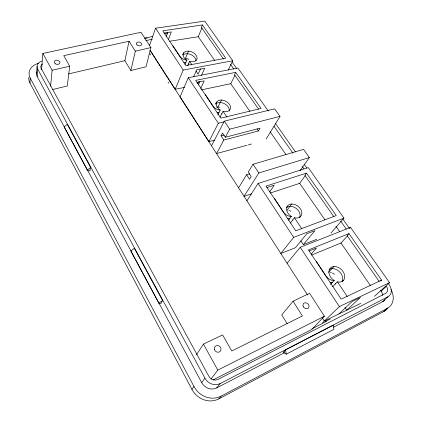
<?xml version="1.0" encoding="UTF-8"?>
<svg xmlns="http://www.w3.org/2000/svg" width="422" height="422" viewBox="0 0 422 422"><rect width="100%" height="100%" fill="white"/><g stroke="black" fill="none" stroke-linecap="round" stroke-linejoin="round"><path stroke-width="0.63" d="M391.004 289.46A18.267 13.889 44.1 0 1 387.354 308.334L383.846 311.505L218.807 398.88A20.493 18.795 53.7 0 1 191.931 389.374L29.962 83.013L30.252 78.17A16.706 12.043 8.3 0 1 38.523 63.305M36.524 73.929L37.046 66.512M284.491 352.676L216.671 387.918A11.494 10.518 52.9 0 1 201.674 382.601L37.199 76.561L37.737 69.161A9.4 6.72 8.5 0 1 41.783 61.032M41.129 69.604L41.224 68.375A5.639 4.03 8.5 0 1 42.474 64.044M41.567 69.714L42.854 53.462L141.006 32.267L150.902 47.586L146.028 66.792L130.883 70.479L124.854 60.715L129.063 41.24L63.743 55.667L69.741 66.212L67.262 85.967L52.734 89.501M50.577 86.273L52.128 70.252L42.854 53.462M220.041 117.195L223.059 111.292L223.412 111.408A7.691 5.243 27.1 0 0 228.539 110.986L229.679 110.1A7.691 5.243 27.1 0 0 226.946 101.887A7.691 5.243 27.1 0 0 217.082 101.512C214.661 104.492 217.393 108.575 220.252 110.068L217.831 114.853M90.588 167.439L89.897 171.015L87.338 170.129L64.123 126.927L67.235 124.263L90.588 167.439L87.338 170.129M130.883 70.479L135.32 51.162L129.063 41.24M187.721 65.705L189.562 61.332L189.9 61.448A7.417 4.816 23.9 0 0 194.953 61.237L196.109 60.473A7.417 4.816 23.9 0 0 193.756 52.982A7.417 4.816 23.9 0 0 184.082 52.333C181.555 54.939 184.214 58.827 186.856 60.14L185.031 64.529M149.499 45.587L155.57 28.232L204.739 21.1L232.765 60.757L228.223 70.089M166.168 36.598L167.75 32.315M168.373 39.758L171.311 31.93L164.121 33.011M182.89 54.406L183.317 53.351M182.937 54.828L183.786 52.724M188.455 51.115L185.427 58.458A7.332 4.821 23.8 0 1 189.019 59.37M184.477 87.407L175.177 89.306L183.201 70.063L155.57 28.232M202.391 24.945L225.775 58.236L185.87 65.584L162.755 30.827L202.391 24.945L201.368 27.404L223.507 59.038M214.708 60.51L198.24 36.703L201.932 27.873M268.26 110.991L237.892 68.016L188.27 77.738L180.057 96.896L208.864 141.644L214.497 140.173M193.587 76.894L196.705 69.772L204.707 68.258L201.5 75.353M200.519 68.891L198.161 74.161L196.014 70.954M198.34 84.991L199.938 81.446M197.76 83.63L198.562 81.857M200.735 88.43L204.185 80.866L196.921 82.332M162.544 300.464L161.209 303.344L158.846 303.212L130.788 251L134.307 248.268L162.544 300.464L158.846 303.212M215.853 103.685L216.349 102.673M215.806 103.986L216.802 101.955M217.942 107.082L221.471 100.009M235.698 72.368L195.697 80.354L220.833 118.144L261.044 108.454L235.698 72.368L234.505 74.747L258.591 109.156M201.225 89.907L230.755 83.704L235.038 75.153M208.864 141.644L218.322 123.245L224.087 121.831M211.501 145.764L224.33 121.156L274.638 108.844L280.013 116.382L266.171 139.06M223.818 140.041L221.054 135.831L222.536 133.03L225.316 137.25L260.063 128.198L258.454 130.936L223.818 140.041L216.533 153.587L247.055 145.221M225.316 137.25L229.668 129.169L280.013 116.382M238.572 187.822L246.601 174.761L249.703 173.822M299.958 170.831L309.368 157.554L303.539 149.383L253.052 164.263L248.252 172.07L251.206 176.56L249.534 179.234L246.601 174.761M309.368 157.554L258.855 172.973L244.032 196.304L251.496 193.888M246.902 200.767L258.079 183.459L308.271 167.624L343.935 218.09L330.964 233.081M196.346 354.944L203.436 344.104L222.616 334.926L231.747 350.977L302.384 315.972L293.068 301.202L309.59 293.295L324.402 316.231L311.89 329.403L213.237 379.874M269.6 192.026L274.247 185.179L266.883 187.558M191.931 389.374L193.993 386.51L30.252 78.17M306.456 173.131L266.018 186.102L295.759 230.818L336.244 215.547L306.456 173.131L304.884 175.304L333.744 216.539M270.397 192.991L299.683 183.348L305.328 175.557M286.39 207.666L287.06 206.759M286.992 210.367L291.686 204.005M201.674 382.601L204.95 378.159L37.737 69.161M290.389 223.001L294.419 217.736L294.793 217.852A8.408 6.108 36.6 0 0 300.047 216.934L301.134 215.758A8.408 6.108 36.6 0 0 297.515 205.889A8.408 6.108 36.6 0 0 287.303 206.194C285.156 209.977 288.031 214.534 291.402 216.449L288.548 220.215M210.873 379.225L217.805 370.115L324.402 316.231M299.609 217.552L300.3 216.655M343.935 218.09L293.675 237.354L280.836 253.48L295.384 247.735L306.831 233.735L314.96 230.607L303.307 244.612L300.786 240.814M216.671 387.918L220.178 383.561L388.008 296.713A10.286 7.765 43.7 0 0 389.216 284.781L388.076 283.167M287.108 263.217L300.242 247.287L350.503 227.374L389.553 282.634L374.546 296.27M293.068 301.202L281.759 314.928L287.208 323.753M218.807 398.88L221.144 396.126L387.354 308.334M311.04 254.339L316.474 248.025L309.094 251.011M349.648 228.328L350.503 227.374M380.781 280.852L381.588 280.097L348.957 233.63L347.132 235.65L379.188 281.442M311.584 255.062L340.976 243.025L347.517 235.798M283.283 352.354L285.583 349.88L333.354 325.151L333.929 329.318L286.274 354.174L283.283 352.354L284.444 351.753M328.453 272.354L333.913 266.519M332.71 286.628L337.405 281.827L337.79 281.949A8.973 6.562 43.3 0 0 343.097 280.693L344.141 279.327A8.973 6.562 43.3 0 0 339.947 268.392A8.973 6.562 43.3 0 0 329.561 269.157C327.614 273.419 330.553 278.325 334.266 280.509L330.489 284.407M342.131 281.595L343.344 280.372M332.499 326.006L333.354 325.151M382.385 295.337A6.087 4.631 44.1 0 0 381.187 291.227L386.404 286.2A6.172 4.658 43.7 0 1 385.661 293.353L217.916 379.441A7 6.383 51.7 0 1 208.8 376.202L41.224 68.375M322.513 322.793L339.415 306.599L389.553 282.634M338.892 313.968L352.275 301.371L360.393 297.489L346.81 310.123L345.027 307.438M333.607 327.161L382.717 301.646L388.008 296.713M311.879 328.838L326.554 321.337M325.473 321.353L330.21 319.048M360.778 303.355L324.333 321.036L322.186 317.734M381.588 280.097L341.187 299.108L308.477 249.924L348.957 233.63M303.307 244.612L316.716 239.332M248.326 144.873L251.507 143.997M221.054 135.831L224.203 135.019M68.522 73.945L124.854 60.715M52.128 70.252L69.741 66.212M135.32 51.162L150.902 47.586M145.896 40.628L152.326 39.193M144.393 38.281L152.743 36.434M164.306 33.876L167.518 33.164M183.201 70.063L232.765 60.757M169.644 41.256L198.24 36.703M334.266 280.509L333.691 280.556A8.16 6.003 43.1 0 1 326.011 275.935L316.205 261.202M291.402 216.449L290.842 216.47A7.654 5.581 36.3 0 1 283.526 212.092L274.58 198.641M145.664 38.138L147.336 38.085M218.986 112.59L218.448 112.574A6.979 4.779 26.8 0 1 217.151 112.321M220.252 110.068L219.709 110.052A7.005 4.784 26.8 0 1 212.999 106.064L205.393 94.628M186.856 60.14L186.324 60.109A6.757 4.394 23.6 0 1 179.893 56.3L172.878 45.75M335.406 283.874L335.791 283.99M292.704 219.978L293.074 220.094M221.777 113.803L222.125 113.919M188.46 63.944L188.803 64.06M185.29 62.488L185.77 62.762L185.242 62.73A6.731 4.394 23.6 0 1 183.976 62.461M289.16 218.39L289.703 218.702L289.144 218.723A7.622 5.576 36.3 0 1 287.778 218.512M331.713 282.234L332.283 282.561L331.713 282.608A8.123 5.992 43.2 0 1 330.31 282.429M232.063 61.997L236.621 68.454M275.339 123.34L295.458 151.862M304.188 164.242L306.841 168.009M342.907 219.129L349.358 228.276M230.438 64.26L233.846 69.108M273.973 126.21L292.9 153.144M302.368 166.611L303.882 168.768M340.601 221.017L346.277 229.099M270.138 131.822L285.952 154.515M336.017 226.382L339.779 231.789M380.433 290.146L381.187 291.227M230.755 83.704L249.856 111.308M299.683 183.348L324.924 219.83M340.976 243.025L370.4 285.557M257.061 128.91L258.454 130.936M189.562 61.332L191.709 64.54M223.059 111.292L227.01 117.179M294.419 217.736L301.746 228.661M337.405 281.827L347.269 296.539M224.33 121.156L229.668 129.169M253.052 164.263L258.855 172.973M188.27 77.738L218.322 123.245M258.079 183.459L293.675 237.354M300.242 247.287L339.415 306.599M150.042 50.265L175.177 89.306M150.047 50.287L307.575 295.031M149.915 53.8L150.628 54.907M168.067 82.084L168.779 83.192M203.436 344.104L217.805 370.115M285.583 349.88L286.274 354.174M220.178 383.561A11.668 10.634 51.7 0 1 204.95 378.159M37.199 76.561A9.279 6.689 8.3 0 1 36.856 72.209M384.964 299.615A10.149 7.717 44.1 0 1 382.717 301.646M387.855 307.828A18.109 13.831 44.3 0 1 383.846 311.505M29.962 83.013A16.569 12.011 8.1 0 1 28.86 77.215M221.144 396.126A20.694 18.932 52.9 0 1 193.993 386.51M183.011 54.96A7.385 4.816 23.9 0 1 190.981 54.66A7.385 4.816 23.9 0 1 196.003 60.8M215.832 104.044A7.659 5.238 27.1 0 1 224.52 103.717A7.659 5.238 27.1 0 1 229.204 110.986M216.771 107.13A7.601 5.238 27.1 0 1 219.788 107.336M329.134 269.553A8.931 6.557 43.4 0 1 339.177 271.43A8.931 6.557 43.4 0 1 342.126 281.368M330.426 272.47A8.851 6.541 43.6 0 1 331.439 272.717M332.452 273.092A8.851 6.541 43.6 0 1 334.403 274.184M286.744 207.318A8.371 6.103 36.6 0 1 296.402 208.579A8.371 6.103 36.6 0 1 299.657 217.525M288.922 210.536A8.303 6.093 36.8 0 1 290.885 211.169M303.149 306.235A3.307 2.706 43.2 0 0 308.34 308.102A3.307 2.706 43.2 0 0 306.509 302.964A3.307 2.706 43.2 0 0 303.149 306.235M214.434 349.469A3.524 3.181 45.5 0 0 220.062 351.463A3.524 3.181 45.5 0 0 218.485 345.734A3.524 3.181 45.5 0 0 214.434 349.469M137.034 44.89A2.664 1.846 15.5 0 0 141.465 44.837A2.664 1.846 15.5 0 0 138.442 41.989A2.664 1.846 15.5 0 0 137.034 44.89M55.372 63.806A2.88 2.052 9.4 0 0 59.935 62.772A2.88 2.052 9.4 0 0 55.973 60.304A2.88 2.052 9.4 0 0 55.372 63.806"/></g></svg>
